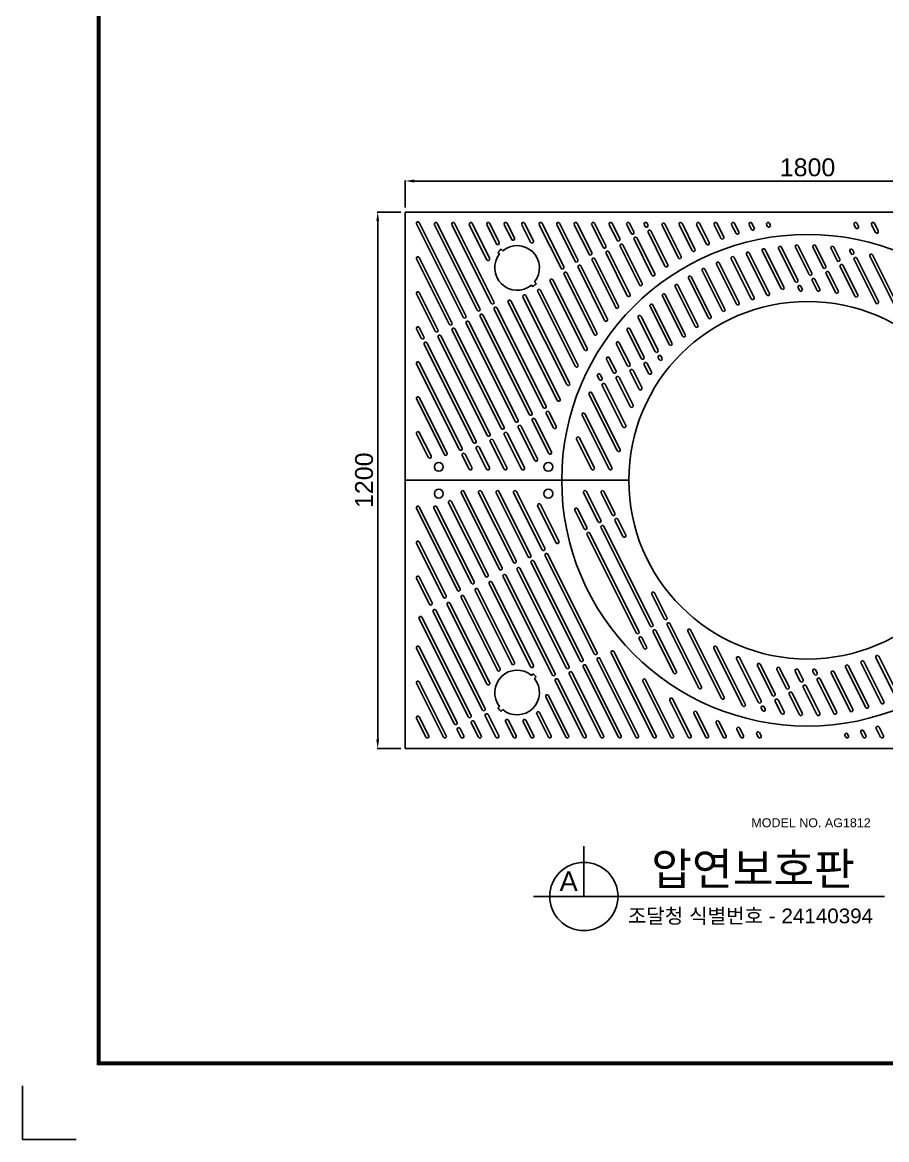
# Model space of a CAD drawing. Header units: millimetres. Extents: x 38142 to 45313, y -49849 to -44778.
# Drawn here: x 38142 to 40076, y -49849 to -47349 of the extents above; entities that cross this region are included whole.
import ezdxf
from ezdxf.enums import TextEntityAlignment as Align

# ---------------------------------------------------------------- set-up
doc = ezdxf.new("R2010")
doc.units = ezdxf.units.MM
doc.layers.add('LAYOUT', color=7, linetype='Continuous')
doc.layers.add('TEXT', color=7, linetype='Continuous')
doc.styles.get("Standard").update_dxf_attribs({"font": 'arial.ttf'})
doc.dimstyles.new('ISO-25', dxfattribs={"dimtxt": 40, "dimasz": 20, "dimexe": 1.25, "dimexo": 10, "dimgap": 10, "dimtad": 1, "dimdec": 0, "dimtxsty": 'Standard', "dimcen": 2.5, "dimclrd": 3, "dimclre": 3, "dimclrt": 3, "dimadec": 0, "dimazin": 0, "dimtfac": 1, "dimtdec": 0, "dimtmove": 0, "dimatfit": 3, "dimfxl": 1, "dimarcsym": 0})

# ---------------------------------------------------------------- blocks, each defined once
blk = doc.blocks.new('*D33')
at = {"color": 3, "lineweight": -2, "transparency": 16777216}
for p, q in [((38998.6, -47763.8), (38998.6, -47703)), ((40798.6, -47763.8), (40798.6, -47703)), ((39018.6, -47704.2), (40778.6, -47704.2))]:
    blk.add_line(p, q, dxfattribs=at)
at = {"color": 3, "transparency": 16777216}
for points in [[(39018.6, -47700.9), (39018.6, -47707.6), (38998.6, -47704.2)], [(40778.6, -47700.9), (40778.6, -47707.6), (40798.6, -47704.2)]]:
    blk.add_solid(points, dxfattribs=at)
at = {"layer": 'Defpoints', "color": 0, "transparency": 16777216}
for p in [(40798.6, -47704.2), (38998.6, -47773.8), (40798.6, -47773.8)]:
    blk.add_point(p, dxfattribs=at)
at = {"color": 3, "transparency": 16777216, "insert": (39898.6, -47673.8), "char_height": 40, "attachment_point": 5}
blk.add_mtext('1800', dxfattribs=at)
blk = doc.blocks.new('*D34')
at = {"color": 3, "lineweight": -2, "transparency": 16777216}
for p, q in [((38988.6, -47773.8), (38935.6, -47773.8)), ((38936.9, -47793.8), (38936.9, -48953.8)), ((38988.6, -48973.8), (38935.6, -48973.8))]:
    blk.add_line(p, q, dxfattribs=at)
at = {"color": 3, "transparency": 16777216}
for points in [[(38933.6, -47793.8), (38940.2, -47793.8), (38936.9, -47773.8)], [(38933.6, -48953.8), (38940.2, -48953.8), (38936.9, -48973.8)]]:
    blk.add_solid(points, dxfattribs=at)
at = {"layer": 'Defpoints', "color": 0, "transparency": 16777216}
for p in [(38998.6, -47773.8), (38936.9, -48973.8), (38998.6, -48973.8)]:
    blk.add_point(p, dxfattribs=at)
at = {"color": 3, "transparency": 16777216, "insert": (38906.5, -48373.8), "char_height": 40, "attachment_point": 5, "rotation": 90}
blk.add_mtext('1200', dxfattribs=at)

msp = doc.modelspace()

# ---------------------------------------------------------------- linework, layer by layer
for p, q in [((38998.6, -48373.8), (38998.6, -47773.8)), ((38998.6, -47773.8), (40798.6, -47773.8)), ((39128, -48009.1), (39023.6, -47800.3)), ((39134.3, -48005.9), (39029.9, -47797.2)), ((39159.3, -47993.4), (39063.6, -47801.9)), ((39165.6, -47990.3), (39069.8, -47798.8)), ((39190.6, -47977.8), (39102.7, -47801.9)), ((39196.9, -47974.6), (39109, -47798.8)), ((39181.1, -47880.4), (39141.8, -47801.9)), ((39187.3, -47877.2), (39148.1, -47798.8)), ((39202.3, -47844.5), (39181, -47801.9)), ((39208.5, -47841.4), (39187.2, -47798.8)), ((39236.6, -47834.9), (39220.1, -47801.9)), ((39242.8, -47831.8), (39226.3, -47798.8)), ((39278.9, -47841.2), (39259.2, -47801.9)), ((39285.1, -47838.1), (39265.5, -47798.8)), ((39347.2, -47899.5), (39298.3, -47801.9)), ((39353.4, -47896.4), (39304.6, -47798.8)), ((39378.5, -47883.9), (39337.5, -47801.9)), ((39384.7, -47880.7), (39343.7, -47798.8)), ((39409.8, -47868.2), (39376.6, -47801.9)), ((39416, -47865.1), (39382.9, -47798.8)), ((39441.1, -47852.5), (39415.7, -47801.9)), ((39447.3, -47849.4), (39422, -47798.8)), ((39472.4, -47836.9), (39454.9, -47801.9)), ((39478.6, -47833.8), (39461.1, -47798.8)), ((39503.7, -47821.2), (39494, -47801.9)), ((39509.9, -47818.1), (39500.3, -47798.8)), ((39535, -47805.6), (39533.1, -47801.9)), ((39541.2, -47802.5), (39539.4, -47798.8)), ((39615.7, -47873.2), (39579.3, -47800.2)), ((39640.5, -47860), (39611.4, -47801.9)), ((39646.7, -47856.9), (39617.7, -47798.8)), ((39672.2, -47845.2), (39650.5, -47801.9)), ((39678.5, -47842.1), (39656.8, -47798.8)), ((39704.9, -47832.4), (39689.7, -47801.9)), ((39711.2, -47829.3), (39695.9, -47798.8)), ((39738.6, -47821.5), (39728.8, -47801.9)), ((39744.8, -47818.4), (39735, -47798.8)), ((39773.3, -47812.6), (39767.9, -47801.9)), ((39779.5, -47809.5), (39774.2, -47798.8)), ((39809, -47805.8), (39807.1, -47801.9)), ((39815.3, -47802.7), (39813.3, -47798.8)), ((40006.2, -47808.9), (40002.7, -47801.9)), ((40012.5, -47805.8), (40009, -47798.8)), ((40050.5, -47819.2), (40041.8, -47801.9)), ((40056.7, -47816), (40048.1, -47798.8)), ((39579.4, -47894.5), (39541.7, -47819)), ((39585.7, -47891.4), (39548, -47815.9)), ((39609.5, -47876.3), (39573, -47803.4)), ((39522.3, -47936.8), (39479.1, -47850.3)), ((39528.6, -47933.7), (39485.3, -47847.2)), ((39550.4, -47914.7), (39510.4, -47834.7)), ((39556.6, -47911.5), (39516.6, -47831.5)), ((39877, -47926.2), (39840, -47852.1)), ((39902.1, -47913.7), (39871.4, -47852.3)), ((39908.3, -47910.5), (39877.7, -47849.2)), ((39933.4, -47898), (39910.5, -47852.2)), ((39939.6, -47894.9), (39916.7, -47849.1)), ((39970.9, -47879.2), (39957.4, -47852.1)), ((39103, -48021.6), (39029.9, -47875.5)), ((39495.3, -47961), (39447.8, -47866)), ((39501.6, -47957.9), (39454, -47862.8)), ((39778.9, -47964.7), (39734.1, -47875.2)), ((39807.2, -47958.7), (39762, -47868.3)), ((39813.5, -47955.6), (39768.3, -47865.2)), ((39839.5, -47945), (39797.3, -47860.6)), ((39845.7, -47941.8), (39803.5, -47857.4)), ((39870.8, -47929.3), (39833.7, -47855.2)), ((39964.7, -47882.4), (39951.1, -47855.2)), ((39996, -47866.7), (39993.5, -47861.7)), ((40002.2, -47863.6), (39999.7, -47858.6)), ((40057.4, -47973.9), (40009, -47877)), ((40102.1, -48000.6), (40038, -47872.5)), ((40108.3, -47997.5), (40044.3, -47869.4)), ((39096.7, -48024.7), (39023.6, -47878.6)), ((39444.6, -48016.2), (39385.2, -47897.3)), ((39450.9, -48013), (39391.4, -47894.1)), ((39469.4, -47987.4), (39416.5, -47881.6)), ((39475.6, -47984.3), (39422.7, -47878.5)), ((39713.8, -47991), (39669.1, -47901.6)), ((39739.4, -47979.7), (39694.8, -47890.5)), ((39745.7, -47976.6), (39701.1, -47887.4)), ((39772.6, -47967.9), (39727.9, -47878.3)), ((40004.6, -47962.2), (39971.4, -47895.8)), ((40010.8, -47959), (39977.6, -47892.6)), ((40051.2, -47977.1), (40002.7, -47880.1)), ((39405.3, -48078.4), (39328.8, -47925.4)), ((39421.1, -48047.4), (39353.9, -47912.9)), ((39427.4, -48044.3), (39360.1, -47909.8)), ((39676.7, -48010.7), (39632.1, -47921.5)), ((39682.9, -48007.6), (39638.3, -47918.4)), ((39707.5, -47994.2), (39662.8, -47904.7)), ((39919.9, -47949.3), (39908.8, -47927.1)), ((39926.1, -47946.2), (39915, -47923.9)), ((39961.1, -47953.4), (39940.1, -47911.4)), ((39967.3, -47950.2), (39946.3, -47908.3)), ((39378.6, -48118.8), (39294.8, -47951.4)), ((39384.8, -48115.7), (39301.1, -47948.2)), ((39399, -48081.5), (39322.6, -47928.6)), ((39647.1, -48029.8), (39602.4, -47940.4)), ((39653.4, -48026.7), (39608.6, -47937.2)), ((39880.7, -47949.1), (39877.5, -47942.7)), ((39886.9, -47946), (39883.7, -47939.6)), ((39065.4, -48040.4), (39023.6, -47956.9)), ((39071.7, -48037.2), (39029.9, -47953.7)), ((39338.6, -48195.4), (39228.6, -47975.5)), ((39344.8, -48192.3), (39234.9, -47972.4)), ((39359.9, -48159.8), (39261.9, -47963.9)), ((39366.2, -48156.7), (39268.2, -47960.7)), ((39618.9, -48051.6), (39573.7, -47961.4)), ((39625.1, -48048.5), (39580, -47958.2)), ((39307.3, -48211.1), (39197.3, -47991.2)), ((39313.5, -48207.9), (39203.6, -47988.1)), ((39589, -48070.2), (39546.2, -47984.6)), ((39595.3, -48067.1), (39552.5, -47981.5)), ((39244.7, -48242.4), (39134.7, -48022.5)), ((39250.9, -48239.2), (39141, -48019.4)), ((39276, -48226.7), (39166, -48006.8)), ((39282.2, -48223.6), (39172.3, -48003.7)), ((39557.7, -48085.8), (39519.9, -48010.2)), ((39564, -48082.7), (39526.2, -48007.1)), ((39034.1, -48056), (39023.6, -48035.1)), ((39040.4, -48052.9), (39029.9, -48032)), ((39188.3, -48270.5), (39078.4, -48050.7)), ((39213.4, -48258), (39103.4, -48038.1)), ((39219.6, -48254.9), (39109.7, -48035)), ((39526.4, -48101.5), (39494.8, -48038.3)), ((39532.7, -48098.4), (39501.1, -48035.2)), ((39150.8, -48289.3), (39040.8, -48069.4)), ((39157, -48286.2), (39047.1, -48066.3)), ((39182.1, -48273.7), (39072.1, -48053.8)), ((39495.1, -48117.1), (39471.1, -48069.1)), ((39501.4, -48114), (39477.3, -48066)), ((39463.8, -48132.8), (39448.9, -48103)), ((39470.1, -48129.7), (39455.1, -48099.8)), ((39566.7, -48103.8), (39564.4, -48099.3)), ((39573, -48100.7), (39570.7, -48096.1)), ((39119.4, -48305), (39023.6, -48113.4)), ((39125.7, -48301.8), (39029.9, -48110.3)), ((39527.6, -48166.5), (39508.1, -48127.4)), ((39543.1, -48134.8), (39533.1, -48114.9)), ((39549.3, -48131.7), (39539.4, -48111.8)), ((39432.5, -48148.5), (39428.4, -48140.3)), ((39438.8, -48145.3), (39434.7, -48137.2)), ((39501.9, -48209.1), (39470.5, -48146.2)), ((39508.2, -48205.9), (39476.8, -48143.1)), ((39521.3, -48169.6), (39501.8, -48130.6)), ((39485.4, -48254.3), (39439.2, -48161.9)), ((39491.7, -48251.2), (39445.5, -48158.7)), ((39086, -48316.4), (39023.6, -48191.6)), ((39092.3, -48313.3), (39029.9, -48188.5)), ((39473, -48307.8), (39410, -48181.8)), ((39479.3, -48304.7), (39416.3, -48178.6)), ((39330.1, -48256.7), (39314, -48224.5)), ((39336.4, -48253.6), (39320.2, -48221.3)), ((39460.6, -48345.6), (39400.4, -48225.2)), ((39294.4, -48326.1), (39257.6, -48252.7)), ((39319.5, -48313.8), (39282.7, -48240.1)), ((39325.8, -48310.6), (39288.9, -48237)), ((39454.4, -48348.8), (39394.2, -48228.4)), ((39049.9, -48322.5), (39023.6, -48269.9)), ((39056.2, -48319.4), (39029.9, -48266.8)), ((39258.7, -48348.8), (39220.1, -48271.4)), ((39265, -48345.6), (39226.3, -48268.3)), ((39288.1, -48329.3), (39251.4, -48255.8)), ((39180.5, -48348.8), (39157.5, -48302.7)), ((39186.7, -48345.6), (39163.7, -48299.6)), ((39219.6, -48348.8), (39188.8, -48287.1)), ((39225.9, -48345.6), (39195, -48284)), ((39415.3, -48348.8), (39381.8, -48281.8)), ((39421.5, -48345.6), (39388, -48278.7)), ((39141.3, -48348.8), (39126.2, -48318.4)), ((39147.6, -48345.6), (39132.4, -48315.3)), ((39498.6, -48373.8), (38998.6, -48373.8)), ((38998.6, -48973.8), (38998.6, -48373.8)), ((39123.6, -48401.9), (39209.1, -48573)), ((39129.8, -48398.8), (39215.4, -48569.9)), ((39162.7, -48401.9), (39240.4, -48557.3)), ((39169, -48398.8), (39246.7, -48554.2)), ((39201.8, -48401.9), (39273.3, -48544.8)), ((39208.1, -48398.8), (39279.6, -48541.7)), ((39241, -48401.9), (39304.6, -48529.2)), ((39247.2, -48398.8), (39310.9, -48526)), ((39397.5, -48401.9), (39429.8, -48466.6)), ((39403.8, -48398.8), (39436.1, -48463.4)), ((39436.6, -48401.9), (39461.1, -48450.9)), ((39442.9, -48398.8), (39467.4, -48447.8)), ((39095.6, -48424.2), (39177.8, -48588.6)), ((39101.9, -48421.1), (39184.1, -48585.5)), ((39301, -48428), (39342.2, -48510.4)), ((39023.6, -48436.8), (39115.2, -48619.9)), ((39029.9, -48433.7), (39121.5, -48616.8)), ((39062.6, -48436.5), (39146.5, -48604.3)), ((39068.9, -48433.4), (39152.8, -48601.2)), ((39294.7, -48431.1), (39335.9, -48513.5)), ((39378, -48441.1), (39398.5, -48482.2)), ((39384.2, -48438), (39404.8, -48479.1)), ((39442.8, -48476.8), (39552.7, -48696.7)), ((39467.8, -48464.3), (39485.5, -48499.6)), ((39474.1, -48461.2), (39491.8, -48496.5)), ((39405.2, -48495.6), (39515.2, -48715.5)), ((39411.5, -48492.5), (39521.4, -48712.4)), ((39436.5, -48480), (39546.5, -48699.8)), ((39023.6, -48515.1), (39083.9, -48635.6)), ((39029.9, -48511.9), (39090.2, -48632.5)), ((39311.3, -48542.6), (39421.3, -48762.5)), ((39317.6, -48539.4), (39427.5, -48759.3)), ((39248.7, -48573.9), (39358.6, -48793.8)), ((39255, -48570.8), (39364.9, -48790.6)), ((39280, -48558.2), (39390, -48778.1)), ((39286.3, -48555.1), (39396.2, -48775)), ((39023.6, -48593.3), (39052.6, -48651.3)), ((39029.9, -48590.2), (39058.9, -48648.1)), ((39192.4, -48602.1), (39285.3, -48787.9)), ((39217.4, -48589.5), (39327.3, -48809.4)), ((39223.7, -48586.4), (39333.6, -48806.3)), ((39154.8, -48620.8), (39236.8, -48784.8)), ((39161.1, -48617.7), (39243.1, -48781.7)), ((39186.1, -48605.2), (39279, -48791)), ((39556.3, -48625.6), (39584, -48681.1)), ((39092.2, -48652.1), (39181.2, -48830.1)), ((39098.4, -48649), (39187.4, -48827)), ((39123.5, -48636.5), (39204.7, -48798.9)), ((39129.8, -48633.4), (39211, -48795.8)), ((39550.1, -48628.8), (39577.8, -48684.2)), ((39060.9, -48667.8), (39170.8, -48887.7)), ((39067.1, -48664.7), (39177.1, -48884.5)), ((39029.6, -48683.5), (39139.5, -48903.3)), ((39035.8, -48680.3), (39145.8, -48900.2)), ((39584.5, -48697.6), (39655.1, -48838.9)), ((39590.8, -48694.5), (39661.4, -48835.7)), ((39528.1, -48725.8), (39538.6, -48746.7)), ((39553.2, -48713.3), (39599, -48804.8)), ((39559.4, -48710.1), (39605.2, -48801.7)), ((39630.7, -48711.8), (39705.9, -48862.1)), ((39637, -48708.6), (39712.1, -48858.9)), ((39023.6, -48749.9), (39108.2, -48919)), ((39029.9, -48746.7), (39114.5, -48915.8)), ((39521.9, -48728.9), (39532.4, -48749.9)), ((39689, -48750), (39753, -48878.2)), ((39695.2, -48746.9), (39759.3, -48875)), ((39428, -48775.9), (39514.4, -48948.8)), ((39434.2, -48772.7), (39520.7, -48945.6)), ((39459.3, -48760.2), (39553.5, -48948.8)), ((39465.5, -48757.1), (39559.8, -48945.6)), ((39739.9, -48773.6), (39788.3, -48870.5)), ((39746.1, -48770.5), (39794.6, -48867.4)), ((40051.6, -48770.9), (40096.2, -48860.2)), ((40057.9, -48767.8), (40102.5, -48857)), ((39396.7, -48791.5), (39475.3, -48948.8)), ((39402.9, -48788.4), (39481.5, -48945.6)), ((39786.4, -48788.5), (39819.6, -48854.9)), ((39792.7, -48785.3), (39825.9, -48851.7)), ((39830, -48797.3), (39851, -48839.2)), ((39836.2, -48794.2), (39857.2, -48836.1)), ((39871.2, -48801.4), (39882.3, -48823.6)), ((39877.4, -48798.2), (39888.5, -48820.4)), ((39910.4, -48801.5), (39913.6, -48807.9)), ((39916.6, -48798.4), (39919.8, -48804.8)), ((39957.8, -48802.6), (40000, -48886.9)), ((39983.8, -48791.9), (40029, -48882.3)), ((39990.1, -48788.8), (40035.3, -48879.2)), ((40018.4, -48782.8), (40063.2, -48872.3)), ((40024.7, -48779.7), (40069.4, -48869.2)), ((39023.6, -48828.1), (39084, -48948.8)), ((39029.9, -48825), (39090.2, -48945.6)), ((39334.1, -48822.8), (39397, -48948.8)), ((39340.3, -48819.7), (39403.3, -48945.6)), ((39365.4, -48807.2), (39436.1, -48948.8)), ((39371.6, -48804), (39442.4, -48945.6)), ((39529.9, -48823.3), (39592.7, -48948.8)), ((39536.2, -48820.1), (39598.9, -48945.6)), ((39920.3, -48821.3), (39957.3, -48895.5)), ((39926.5, -48818.2), (39963.6, -48892.3)), ((39951.6, -48805.7), (39993.8, -48890.1)), ((39857.7, -48852.6), (39880.6, -48898.4)), ((39863.9, -48849.5), (39886.8, -48895.3)), ((39889, -48837), (39919.6, -48898.3)), ((39895.2, -48833.9), (39925.9, -48895.2)), ((39312.9, -48858.7), (39357.9, -48948.8)), ((39319.1, -48855.6), (39364.1, -48945.6)), ((39590.6, -48866.3), (39631.8, -48948.8)), ((39596.8, -48863.2), (39638.1, -48945.6)), ((39826.4, -48868.3), (39839.9, -48895.5)), ((39832.6, -48865.2), (39846.2, -48892.3)), ((39029.9, -48903.3), (39051.1, -48945.6)), ((39177.5, -48901.1), (39201.4, -48948.8)), ((39183.8, -48898), (39207.6, -48945.6)), ((39292.7, -48896.6), (39318.8, -48948.8)), ((39298.9, -48893.5), (39325, -48945.6)), ((39644.4, -48895.7), (39670.9, -48948.8)), ((39650.6, -48892.5), (39677.2, -48945.6)), ((39795.1, -48883.9), (39797.5, -48888.9)), ((39801.3, -48880.8), (39803.8, -48885.8)), ((39023.6, -48906.4), (39044.8, -48948.8)), ((39146.2, -48916.7), (39162.2, -48948.8)), ((39152.5, -48913.6), (39168.5, -48945.6)), ((39223.1, -48914), (39240.5, -48948.8)), ((39229.4, -48910.8), (39246.8, -48945.6)), ((39262.2, -48913.8), (39279.6, -48948.8)), ((39268.4, -48910.7), (39285.9, -48945.6)), ((39694, -48916.6), (39710.1, -48948.8)), ((39700.2, -48913.4), (39716.3, -48945.6)), ((40058.7, -48926), (40068.5, -48945.6)), ((39114.9, -48932.4), (39123.1, -48948.8)), ((39121.2, -48929.3), (39129.4, -48945.6)), ((39740.6, -48931.5), (39749.2, -48948.8)), ((39746.8, -48928.4), (39755.5, -48945.6)), ((39784.8, -48941.7), (39788.3, -48948.8)), ((39791.1, -48938.6), (39794.6, -48945.6)), ((39982, -48944.9), (39984, -48948.8)), ((39988.3, -48941.7), (39990.2, -48945.6)), ((40017.8, -48938.1), (40023.1, -48948.8)), ((40024, -48934.9), (40029.4, -48945.6)), ((40052.4, -48929.2), (40062.2, -48948.8)), ((40798.6, -48973.8), (38998.6, -48973.8)), ((39398.2, -49305.1), (39398.2, -49192.5)), ((40070.6, -49305.1), (39285.6, -49305.1)), ((38141.8, -49849.3), (38141.8, -49728.6)), ((38262.5, -49849.3), (38141.8, -49849.3))]:
    msp.add_line(p, q)
for points in [[(39284.3, -47940.7, 0.045549), (39291.3, -47933.5), (39287.7, -47930, 0.904534), (39216.6, -47860.4), (39213, -47856.9, 0.045549), (39206, -47864), (39209.6, -47867.5, 0.904534), (39280.7, -47937.1)], [(39284.3, -48806.9, -0.045549), (39291.3, -48814), (39287.7, -48817.5, -0.904534), (39216.6, -48887.1), (39213, -48890.7, -0.045549), (39206, -48883.5), (39209.6, -48880, -0.904534), (39280.7, -48810.4)]]:
    msp.add_lwpolyline(points, format="xyb", close=True)
for centre, radius in [((39073.6, -48343.8), 10), ((39318.6, -48343.8), 10), ((39073.6, -48403.8), 10), ((39318.6, -48403.8), 10), ((39398.2, -49305.1), 76.3)]:
    msp.add_circle(centre, radius)
for centre, radius, start, end in [((39026.8, -47798.8), 3.5, 26.5651, 206.5651), ((39066.7, -47800.3), 3.5, 26.5651, 206.5651), ((39105.8, -47800.3), 3.5, 26.5651, 206.5651), ((39145, -47800.3), 3.5, 26.5651, 206.5651), ((39184.1, -47800.3), 3.5, 26.5651, 206.5651), ((39223.2, -47800.3), 3.5, 26.5651, 206.5651), ((39262.3, -47800.3), 3.5, 26.5651, 206.5651), ((39301.5, -47800.3), 3.5, 26.5651, 206.5651), ((39340.6, -47800.3), 3.5, 26.5651, 206.5651), ((39379.7, -47800.3), 3.5, 26.5651, 206.5651), ((39418.9, -47800.3), 3.5, 26.5651, 206.5651), ((39458, -47800.3), 3.5, 26.5651, 206.5651), ((39497.1, -47800.3), 3.5, 26.5651, 206.5651), ((39536.3, -47800.3), 3.5, 26.5651, 206.5651), ((39538.1, -47804), 3.5, 206.5651, 26.5651), ((39538.1, -47804), 3.5, 206.5651, 26.5651), ((39576.1, -47801.8), 3.5, 26.5651, 206.5651), ((39614.5, -47800.3), 3.5, 26.5651, 206.5651), ((39653.7, -47800.3), 3.5, 26.5651, 206.5651), ((39692.8, -47800.3), 3.5, 26.5651, 206.5651), ((39731.9, -47800.3), 3.5, 26.5651, 206.5651), ((39771.1, -47800.3), 3.5, 26.5651, 206.5651), ((39810.2, -47800.3), 3.5, 26.5651, 206.5651), ((39812.1, -47804.2), 3.5, 206.5651, 26.5651), ((40005.8, -47800.3), 3.5, 26.5651, 206.5651), ((40045, -47800.3), 3.5, 26.5651, 206.5651), ((39898.6, -48373.8), 550, 0, 180), ((39506.8, -47819.7), 3.5, 206.5651, 26.5651), ((39544.8, -47817.4), 3.5, 26.5651, 206.5651), ((39741.7, -47819.9), 3.5, 206.5651, 26.5651), ((39776.4, -47811), 3.5, 206.5651, 26.5651), ((40009.3, -47807.3), 3.5, 206.5651, 26.5651), ((40053.6, -47817.6), 3.5, 206.5651, 26.5651), ((39205.4, -47843), 3.5, 206.5651, 26.5651), ((39239.7, -47833.3), 3.5, 206.5651, 26.5651), ((39282, -47839.7), 3.5, 206.5651, 26.5651), ((39444.2, -47851), 3.5, 206.5651, 26.5651), ((39475.5, -47835.3), 3.5, 206.5651, 26.5651), ((39482.2, -47848.7), 3.5, 26.5651, 206.5651), ((39513.5, -47833.1), 3.5, 26.5651, 206.5651), ((39675.3, -47843.7), 3.5, 206.5651, 26.5651), ((39708, -47830.8), 3.5, 206.5651, 26.5651), ((39836.8, -47853.6), 3.5, 26.5651, 206.5651), ((39874.5, -47850.7), 3.5, 26.5651, 206.5651), ((39913.6, -47850.6), 3.5, 26.5651, 206.5651), ((39954.2, -47853.6), 3.5, 26.5651, 206.5651), ((39026.8, -47877), 3.5, 26.5651, 206.5651), ((39184.2, -47878.8), 3.5, 206.5651, 26.5651), ((39412.9, -47866.6), 3.5, 206.5651, 26.5651), ((39419.6, -47880.1), 3.5, 26.5651, 206.5651), ((39450.9, -47864.4), 3.5, 26.5651, 206.5651), ((39612.6, -47874.7), 3.5, 206.5651, 26.5651), ((39643.6, -47858.5), 3.5, 206.5651, 26.5651), ((39731, -47876.8), 3.5, 26.5651, 206.5651), ((39765.1, -47866.8), 3.5, 26.5651, 206.5651), ((39800.4, -47859), 3.5, 26.5651, 206.5651), ((39996.6, -47860.2), 3.5, 26.5651, 206.5651), ((39999.1, -47865.1), 3.5, 206.5651, 26.5651), ((40005.8, -47878.6), 3.5, 26.5651, 206.5651), ((40041.1, -47870.9), 3.5, 26.5651, 206.5651), ((39350.3, -47897.9), 3.5, 206.5651, 26.5651), ((39381.6, -47882.3), 3.5, 206.5651, 26.5651), ((39388.3, -47895.7), 3.5, 26.5651, 206.5651), ((39582.6, -47892.9), 3.5, 206.5651, 26.5651), ((39666, -47903.2), 3.5, 26.5651, 206.5651), ((39698, -47888.9), 3.5, 26.5651, 206.5651), ((39936.5, -47896.4), 3.5, 206.5651, 26.5651), ((39967.8, -47880.8), 3.5, 206.5651, 26.5651), ((39974.5, -47894.2), 3.5, 26.5651, 206.5651), ((39325.7, -47927), 3.5, 26.5651, 206.5651), ((39357, -47911.4), 3.5, 26.5651, 206.5651), ((39553.5, -47913.1), 3.5, 206.5651, 26.5651), ((39635.2, -47919.9), 3.5, 26.5651, 206.5651), ((39873.9, -47927.8), 3.5, 206.5651, 26.5651), ((39905.2, -47912.1), 3.5, 206.5651, 26.5651), ((39911.9, -47925.5), 3.5, 26.5651, 206.5651), ((39943.2, -47909.9), 3.5, 26.5651, 206.5651), ((39026.8, -47955.3), 3.5, 26.5651, 206.5651), ((39298, -47949.8), 3.5, 26.5651, 206.5651), ((39525.5, -47935.2), 3.5, 206.5651, 26.5651), ((39605.5, -47938.8), 3.5, 26.5651, 206.5651), ((39842.6, -47943.4), 3.5, 206.5651, 26.5651), ((39880.6, -47941.2), 3.5, 26.5651, 206.5651), ((39883.8, -47947.6), 3.5, 206.5651, 26.5651), ((39923, -47947.7), 3.5, 206.5651, 26.5651), ((39964.2, -47951.8), 3.5, 206.5651, 26.5651), ((39193.8, -47976.2), 3.5, 206.5651, 26.5651), ((39231.8, -47974), 3.5, 26.5651, 206.5651), ((39265.1, -47962.3), 3.5, 26.5651, 206.5651), ((39498.4, -47959.5), 3.5, 206.5651, 26.5651), ((39898.6, -48373.8), 400, 0, 180), ((39576.9, -47959.8), 3.5, 26.5651, 206.5651), ((39742.6, -47978.1), 3.5, 206.5651, 26.5651), ((39775.8, -47966.3), 3.5, 206.5651, 26.5651), ((39810.3, -47957.1), 3.5, 206.5651, 26.5651), ((40007.7, -47960.6), 3.5, 206.5651, 26.5651), ((40054.3, -47975.5), 3.5, 206.5651, 26.5651), ((39162.5, -47991.9), 3.5, 206.5651, 26.5651), ((39169.2, -48005.3), 3.5, 26.5651, 206.5651), ((39200.5, -47989.6), 3.5, 26.5651, 206.5651), ((39472.5, -47985.9), 3.5, 206.5651, 26.5651), ((39549.4, -47983.1), 3.5, 26.5651, 206.5651), ((39710.7, -47992.6), 3.5, 206.5651, 26.5651), ((39099.8, -48023.2), 3.5, 206.5651, 26.5651), ((39131.1, -48007.5), 3.5, 206.5651, 26.5651), ((39137.9, -48020.9), 3.5, 26.5651, 206.5651), ((39447.7, -48014.6), 3.5, 206.5651, 26.5651), ((39523, -48008.6), 3.5, 26.5651, 206.5651), ((39650.2, -48028.3), 3.5, 206.5651, 26.5651), ((39679.8, -48009.1), 3.5, 206.5651, 26.5651), ((39026.8, -48033.6), 3.5, 26.5651, 206.5651), ((39037.2, -48054.5), 3.5, 206.5651, 26.5651), ((39068.5, -48038.8), 3.5, 206.5651, 26.5651), ((39075.2, -48052.2), 3.5, 26.5651, 206.5651), ((39106.6, -48036.6), 3.5, 26.5651, 206.5651), ((39424.3, -48045.9), 3.5, 206.5651, 26.5651), ((39497.9, -48036.7), 3.5, 26.5651, 206.5651), ((39622, -48050), 3.5, 206.5651, 26.5651), ((39043.9, -48067.9), 3.5, 26.5651, 206.5651), ((39474.2, -48067.5), 3.5, 26.5651, 206.5651), ((39592.1, -48068.6), 3.5, 206.5651, 26.5651), ((39402.2, -48080), 3.5, 206.5651, 26.5651), ((39452, -48101.4), 3.5, 26.5651, 206.5651), ((39529.5, -48099.9), 3.5, 206.5651, 26.5651), ((39560.8, -48084.3), 3.5, 206.5651, 26.5651), ((39567.6, -48097.7), 3.5, 26.5651, 206.5651), ((39569.8, -48102.3), 3.5, 206.5651, 26.5651), ((39026.8, -48111.8), 3.5, 26.5651, 206.5651), ((39381.7, -48117.3), 3.5, 206.5651, 26.5651), ((39498.2, -48115.6), 3.5, 206.5651, 26.5651), ((39504.9, -48129), 3.5, 26.5651, 206.5651), ((39536.2, -48113.3), 3.5, 26.5651, 206.5651), ((39431.5, -48138.7), 3.5, 26.5651, 206.5651), ((39435.6, -48146.9), 3.5, 206.5651, 26.5651), ((39466.9, -48131.2), 3.5, 206.5651, 26.5651), ((39473.6, -48144.6), 3.5, 26.5651, 206.5651), ((39546.2, -48133.2), 3.5, 206.5651, 26.5651), ((39363.1, -48158.3), 3.5, 206.5651, 26.5651), ((39413.1, -48180.2), 3.5, 26.5651, 206.5651), ((39442.3, -48160.3), 3.5, 26.5651, 206.5651), ((39524.5, -48168.1), 3.5, 206.5651, 26.5651), ((39026.8, -48190.1), 3.5, 26.5651, 206.5651), ((39341.7, -48193.8), 3.5, 206.5651, 26.5651), ((39279.1, -48225.1), 3.5, 206.5651, 26.5651), ((39310.4, -48209.5), 3.5, 206.5651, 26.5651), ((39317.1, -48222.9), 3.5, 26.5651, 206.5651), ((39397.3, -48226.8), 3.5, 26.5651, 206.5651), ((39505.1, -48207.5), 3.5, 206.5651, 26.5651), ((39247.8, -48240.8), 3.5, 206.5651, 26.5651), ((39254.5, -48254.2), 3.5, 26.5651, 206.5651), ((39285.8, -48238.6), 3.5, 26.5651, 206.5651), ((39488.6, -48252.8), 3.5, 206.5651, 26.5651), ((39026.8, -48268.3), 3.5, 26.5651, 206.5651), ((39185.2, -48272.1), 3.5, 206.5651, 26.5651), ((39216.5, -48256.5), 3.5, 206.5651, 26.5651), ((39223.2, -48269.9), 3.5, 26.5651, 206.5651), ((39333.2, -48255.1), 3.5, 206.5651, 26.5651), ((39384.9, -48280.2), 3.5, 26.5651, 206.5651), ((39122.6, -48303.4), 3.5, 206.5651, 26.5651), ((39153.9, -48287.8), 3.5, 206.5651, 26.5651), ((39160.6, -48301.2), 3.5, 26.5651, 206.5651), ((39191.9, -48285.5), 3.5, 26.5651, 206.5651), ((39053.1, -48320.9), 3.5, 206.5651, 26.5651), ((39089.2, -48314.9), 3.5, 206.5651, 26.5651), ((39129.3, -48316.8), 3.5, 26.5651, 206.5651), ((39291.2, -48327.7), 3.5, 206.5651, 26.5651), ((39322.6, -48312.2), 3.5, 206.5651, 26.5651), ((39476.2, -48306.2), 3.5, 206.5651, 26.5651), ((39144.5, -48347.2), 3.5, 206.5651, 26.5651), ((39183.6, -48347.2), 3.5, 206.5651, 26.5651), ((39222.7, -48347.2), 3.5, 206.5651, 26.5651), ((39261.9, -48347.2), 3.5, 206.5651, 26.5651), ((39418.4, -48347.2), 3.5, 206.5651, 26.5651), ((39457.5, -48347.2), 3.5, 206.5651, 26.5651), ((39898.6, -48373.8), 550, 180, 0), ((39898.6, -48373.8), 400, 180, 0), ((39126.7, -48400.3), 3.5, 26.5651, 206.5651), ((39165.8, -48400.3), 3.5, 26.5651, 206.5651), ((39205, -48400.3), 3.5, 26.5651, 206.5651), ((39244.1, -48400.3), 3.5, 26.5651, 206.5651), ((39400.6, -48400.3), 3.5, 26.5651, 206.5651), ((39439.8, -48400.3), 3.5, 26.5651, 206.5651), ((39098.7, -48422.6), 3.5, 26.5651, 206.5651), ((39297.9, -48429.6), 3.5, 26.5651, 206.5651), ((39026.8, -48435.2), 3.5, 26.5651, 206.5651), ((39065.8, -48434.9), 3.5, 26.5651, 206.5651), ((39381.1, -48439.6), 3.5, 26.5651, 206.5651), ((39464.3, -48449.3), 3.5, 206.5651, 26.5651), ((39433, -48465), 3.5, 206.5651, 26.5651), ((39439.7, -48478.4), 3.5, 26.5651, 206.5651), ((39471, -48462.8), 3.5, 26.5651, 206.5651), ((39401.7, -48480.6), 3.5, 206.5651, 26.5651), ((39408.4, -48494.1), 3.5, 26.5651, 206.5651), ((39488.6, -48498), 3.5, 206.5651, 26.5651), ((39026.8, -48513.5), 3.5, 26.5651, 206.5651), ((39307.7, -48527.6), 3.5, 206.5651, 26.5651), ((39339, -48511.9), 3.5, 206.5651, 26.5651), ((39276.4, -48543.2), 3.5, 206.5651, 26.5651), ((39283.1, -48556.7), 3.5, 26.5651, 206.5651), ((39314.5, -48541), 3.5, 26.5651, 206.5651), ((39212.3, -48571.4), 3.5, 206.5651, 26.5651), ((39243.6, -48555.8), 3.5, 206.5651, 26.5651), ((39251.8, -48572.3), 3.5, 26.5651, 206.5651), ((39026.8, -48591.8), 3.5, 26.5651, 206.5651), ((39149.7, -48602.7), 3.5, 206.5651, 26.5651), ((39181, -48587.1), 3.5, 206.5651, 26.5651), ((39189.2, -48603.6), 3.5, 26.5651, 206.5651), ((39220.5, -48588), 3.5, 26.5651, 206.5651), ((39118.3, -48618.4), 3.5, 206.5651, 26.5651), ((39157.9, -48619.3), 3.5, 26.5651, 206.5651), ((39553.2, -48627.2), 3.5, 26.5651, 206.5651), ((39055.7, -48649.7), 3.5, 206.5651, 26.5651), ((39087, -48634), 3.5, 206.5651, 26.5651), ((39095.3, -48650.6), 3.5, 26.5651, 206.5651), ((39126.6, -48634.9), 3.5, 26.5651, 206.5651), ((39064, -48666.2), 3.5, 26.5651, 206.5651), ((39032.7, -48681.9), 3.5, 26.5651, 206.5651), ((39549.6, -48698.3), 3.5, 206.5651, 26.5651), ((39580.9, -48682.6), 3.5, 206.5651, 26.5651), ((39587.6, -48696), 3.5, 26.5651, 206.5651), ((39518.3, -48713.9), 3.5, 206.5651, 26.5651), ((39525, -48727.3), 3.5, 26.5651, 206.5651), ((39556.3, -48711.7), 3.5, 26.5651, 206.5651), ((39633.8, -48710.2), 3.5, 26.5651, 206.5651), ((39026.8, -48748.3), 3.5, 26.5651, 206.5651), ((39535.5, -48748.3), 3.5, 206.5651, 26.5651), ((39692.1, -48748.5), 3.5, 26.5651, 206.5651), ((39393.1, -48776.5), 3.5, 206.5651, 26.5651), ((39424.4, -48760.9), 3.5, 206.5651, 26.5651), ((39431.1, -48774.3), 3.5, 26.5651, 206.5651), ((39462.4, -48758.7), 3.5, 26.5651, 206.5651), ((39743, -48772), 3.5, 26.5651, 206.5651), ((40021.5, -48781.2), 3.5, 26.5651, 206.5651), ((40054.7, -48769.4), 3.5, 26.5651, 206.5651), ((39207.8, -48797.4), 3.5, 206.5651, 26.5651), ((39239.9, -48783.3), 3.5, 206.5651, 26.5651), ((39282.1, -48789.4), 3.5, 206.5651, 26.5651), ((39361.8, -48792.2), 3.5, 206.5651, 26.5651), ((39368.5, -48805.6), 3.5, 26.5651, 206.5651), ((39399.8, -48790), 3.5, 26.5651, 206.5651), ((39602.1, -48803.3), 3.5, 206.5651, 26.5651), ((39789.6, -48786.9), 3.5, 26.5651, 206.5651), ((39833.1, -48795.7), 3.5, 26.5651, 206.5651), ((39874.3, -48799.8), 3.5, 26.5651, 206.5651), ((39913.5, -48799.9), 3.5, 26.5651, 206.5651), ((39954.7, -48804.1), 3.5, 26.5651, 206.5651), ((39987, -48790.4), 3.5, 26.5651, 206.5651), ((39026.8, -48826.6), 3.5, 26.5651, 206.5651), ((39184.3, -48828.5), 3.5, 206.5651, 26.5651), ((39330.5, -48807.8), 3.5, 206.5651, 26.5651), ((39337.2, -48821.3), 3.5, 26.5651, 206.5651), ((39533.1, -48821.7), 3.5, 26.5651, 206.5651), ((39885.4, -48822), 3.5, 206.5651, 26.5651), ((39916.7, -48806.4), 3.5, 206.5651, 26.5651), ((39923.4, -48819.8), 3.5, 26.5651, 206.5651), ((39658.2, -48837.3), 3.5, 206.5651, 26.5651), ((39822.8, -48853.3), 3.5, 206.5651, 26.5651), ((39854.1, -48837.7), 3.5, 206.5651, 26.5651), ((39860.8, -48851.1), 3.5, 26.5651, 206.5651), ((39892.1, -48835.4), 3.5, 26.5651, 206.5651), ((39316, -48857.2), 3.5, 26.5651, 206.5651), ((39593.7, -48864.8), 3.5, 26.5651, 206.5651), ((39709, -48860.5), 3.5, 206.5651, 26.5651), ((39756.2, -48876.6), 3.5, 206.5651, 26.5651), ((39791.5, -48869), 3.5, 206.5651, 26.5651), ((39829.5, -48866.7), 3.5, 26.5651, 206.5651), ((40066.3, -48870.8), 3.5, 206.5651, 26.5651), ((39026.8, -48904.8), 3.5, 26.5651, 206.5651), ((39142.6, -48901.8), 3.5, 206.5651, 26.5651), ((39173.9, -48886.1), 3.5, 206.5651, 26.5651), ((39180.7, -48899.5), 3.5, 26.5651, 206.5651), ((39295.8, -48895), 3.5, 26.5651, 206.5651), ((39647.5, -48894.1), 3.5, 26.5651, 206.5651), ((39798.2, -48882.4), 3.5, 26.5651, 206.5651), ((39800.7, -48887.4), 3.5, 206.5651, 26.5651), ((39843.1, -48893.9), 3.5, 206.5651, 26.5651), ((39883.7, -48896.9), 3.5, 206.5651, 26.5651), ((39922.8, -48896.8), 3.5, 206.5651, 26.5651), ((39960.5, -48893.9), 3.5, 206.5651, 26.5651), ((39996.9, -48888.5), 3.5, 206.5651, 26.5651), ((40032.2, -48880.7), 3.5, 206.5651, 26.5651), ((39111.3, -48917.4), 3.5, 206.5651, 26.5651), ((39118, -48930.8), 3.5, 26.5651, 206.5651), ((39149.4, -48915.2), 3.5, 26.5651, 206.5651), ((39226.2, -48912.4), 3.5, 26.5651, 206.5651), ((39265.3, -48912.2), 3.5, 26.5651, 206.5651), ((39697.1, -48915), 3.5, 26.5651, 206.5651), ((39743.7, -48929.9), 3.5, 26.5651, 206.5651), ((40055.6, -48927.6), 3.5, 26.5651, 206.5651), ((39048, -48947.2), 3.5, 206.5651, 26.5651), ((39087.1, -48947.2), 3.5, 206.5651, 26.5651), ((39126.2, -48947.2), 3.5, 206.5651, 26.5651), ((39165.4, -48947.2), 3.5, 206.5651, 26.5651), ((39204.5, -48947.2), 3.5, 206.5651, 26.5651), ((39243.6, -48947.2), 3.5, 206.5651, 26.5651), ((39282.8, -48947.2), 3.5, 206.5651, 26.5651), ((39321.9, -48947.2), 3.5, 206.5651, 26.5651), ((39361, -48947.2), 3.5, 206.5651, 26.5651), ((39400.1, -48947.2), 3.5, 206.5651, 26.5651), ((39439.3, -48947.2), 3.5, 206.5651, 26.5651), ((39478.4, -48947.2), 3.5, 206.5651, 26.5651), ((39517.5, -48947.2), 3.5, 206.5651, 26.5651), ((39556.7, -48947.2), 3.5, 206.5651, 26.5651), ((39595.8, -48947.2), 3.5, 206.5651, 26.5651), ((39634.9, -48947.2), 3.5, 206.5651, 26.5651), ((39674.1, -48947.2), 3.5, 206.5651, 26.5651), ((39713.2, -48947.2), 3.5, 206.5651, 26.5651), ((39752.3, -48947.2), 3.5, 206.5651, 26.5651), ((39787.9, -48940.2), 3.5, 26.5651, 206.5651), ((39791.5, -48947.2), 3.5, 206.5651, 26.5651), ((39985.2, -48943.3), 3.5, 26.5651, 206.5651), ((39987.1, -48947.2), 3.5, 206.5651, 26.5651), ((40020.9, -48936.5), 3.5, 26.5651, 206.5651), ((40026.2, -48947.2), 3.5, 206.5651, 26.5651), ((40065.4, -48947.2), 3.5, 206.5651, 26.5651)]:
    msp.add_arc(centre, radius, start, end)
at = {"layer": 'LAYOUT'}
msp.add_line((38312.5, -49473.7), (38312.5, -49678.6), dxfattribs=at)
at = {"layer": 'LAYOUT', "const_width": 8.54}
msp.add_lwpolyline([(38312.5, -49678.6), (45142.7, -49678.6), (45142.7, -44948.7), (38312.5, -44948.7)], close=True, dxfattribs=at)

# ---------------------------------------------------------------- texts
for s, height, p in [('MODEL NO. AG1812', 20, (39772.9, -49150.2)), ('A', 43.6, (39343.8, -49292.8)), ('조달청 식별번호 - 24140394', 33, (39496.5, -49365.2))]:
    msp.add_text(s, height=height).set_placement(p)
at = {"layer": 'TEXT'}
msp.add_text('압연보호판', height=72.6, dxfattribs=at).set_placement((39776.6, -49280), align=Align.CENTER)

# ---------------------------------------------------------------- dimensions: what is measured, and where the dimension line sits
dim = msp.add_linear_dim(base=(40798.6, -47704.2), p1=(38998.6, -47773.8), p2=(40798.6, -47773.8), dimstyle='ISO-25')
dim.commit()
dim.dimension.update_dxf_attribs({"geometry": '*D33', "text_midpoint": (39898.6, -47673.8)})
dim = msp.add_linear_dim(base=(38936.9, -48973.8), p1=(38998.6, -47773.8), p2=(38998.6, -48973.8), angle=90, dimstyle='ISO-25')
dim.commit()
dim.dimension.update_dxf_attribs({"geometry": '*D34', "text_midpoint": (38906.5, -48373.8)})

doc.saveas('drawing.dxf')
